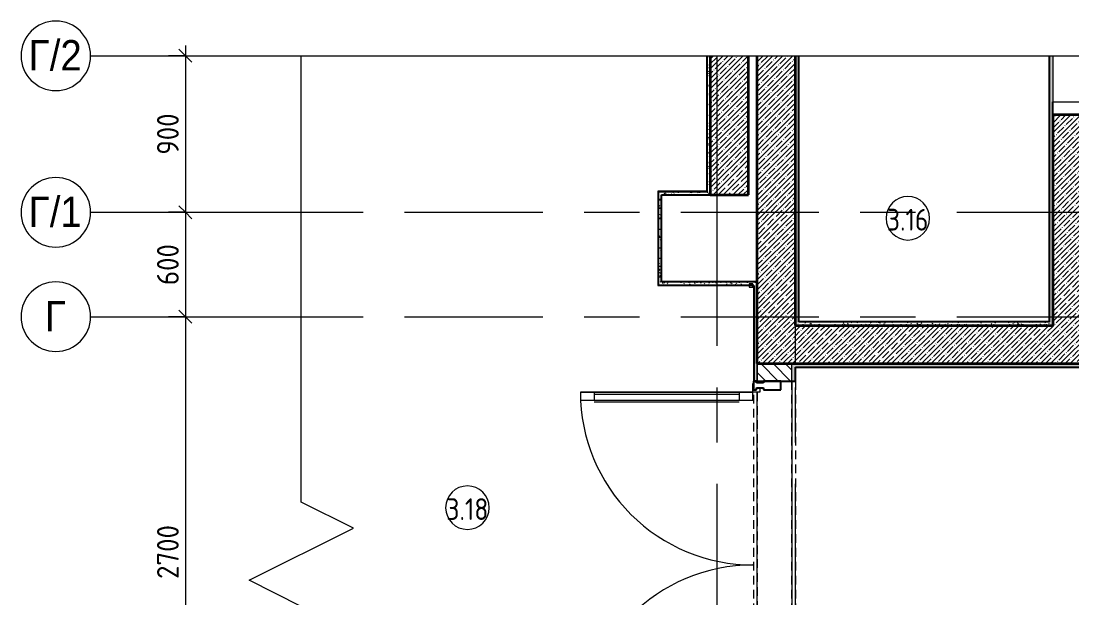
# Model space of a CAD drawing. Header units: millimetres. Extents: x 63482 to 319368, y -8553 to 29000.
# Drawn here: x 264801 to 270843, y 8882 to 12200 of the extents above; entities that cross this region are included whole.
import ezdxf

# ---------------------------------------------------------------- set-up
doc = ezdxf.new("R2010")
doc.units = ezdxf.units.MM
doc.linetypes.add('200_ШТРИХ__ш1_п0_6_', pattern=[80, 50, -30])
doc.linetypes.add('Осевая', pattern=[1587.5, 317.5, -238.125, 793.75, -238.125])
for name, color, linetype, lineweight in [('A-ANNO-DIMS', 7, 'Continuous', 9), ('A-ANNO-DIMS-50', 7, 'Continuous', 9), ('A-AREA-IDEN', 7, 'Continuous', 9), ('A-DETL-GENF', 7, 'Continuous', 9), ('A-DETL-MBND', 7, '200_ШТРИХ__ш1_п0_6_', 9), ('A-DOOR', 7, 'Continuous', 9), ('A-DOOR-1', 7, 'Continuous', 15), ('A-GLAZ-CWMG', 7, 'Continuous', 9), ('A-GLAZ-CWMG-1', 7, 'Continuous', 25), ('A-WALL', 7, 'Continuous', 9), ('I-WALL', 7, 'Continuous', 9), ('Оси', 7, 'Continuous', 9), ('Оси-1', 7, 'Continuous', 20), ('Оси-2', 7, 'Осевая', 9)]:
    doc.layers.add(name, color=color, linetype=linetype, lineweight=lineweight)
for name, color, linetype, lineweight, true_color in [('A-WALL-1', 7, 'Continuous', 25, 0x3c3c3c), ('A-WALL-3', 7, 'Continuous', 35, 0x3c3c3c), ('A-WALL-FNSH-1', 7, 'Continuous', 15, 0x3c3c3c)]:
    doc.layers.add(name, color=color, linetype=linetype, lineweight=lineweight, true_color=true_color)
doc.styles.add('Arial', font='arial.ttf', dxfattribs={"width": 0.9, "height": 175})
doc.styles.add('GOST Common_2', font='GOST_Common.ttf', dxfattribs={"width": 0.9, "height": 125})
doc.styles.add('ISOCPEUR', font='isocpeur.ttf', dxfattribs={"width": 0.9, "height": 125})
doc.dimstyles.new('ISO-2_5_0_9К_БОЛЬШОЙ', dxfattribs={"dimscale": 304.8, "dimtxt": 124.497647, "dimasz": 0.246063, "dimexe": 0.19685, "dimexo": 0.492126, "dimgap": 0, "dimtad": 1, "dimdec": 0, "dimrnd": 10, "dimzin": 0, "dimdsep": 46, "dimtxsty": 'ISOCPEUR', "dimblk1": 'OBLIQUE', "dimblk2": 'OBLIQUE', "dimsah": 1, "dimcen": 0.09, "dimdle": 0.19685, "dimazin": 0, "dimtfac": 1, "dimtdec": 4, "dimtix": 1, "dimtmove": 0, "dimatfit": 3, "dimfxl": 1, "dimtvp": 1, "dimtolj": 1, "dimtzin": 0, "dimarcsym": 2})
pattern_1 = [(45, (230493.37, 0), (-28.512667, 28.512667), []), (45, (230521.88, 0), (-28.512667, 28.512667), [50.403, -10.081, 1.676, -8.404])]
pattern_2 = [(0, (230493.368, 0), (60.96, 15.24), [5.029, -40.691, 5.029, -40.691, -243.84]), (0, (230493.368, 0), (60.96, 15.24), [-91.44, 5.029, -86.411, 5.029, -40.691, -106.68]), (0, (230493.368, 0), (60.96, 15.24), [-228.6, 5.029, -25.451, 5.029, -71.171]), (120, (230516.228, 7.62), (-43.678227, 45.1729086), [5.029, -40.691, 5.029, -40.691, -243.84]), (120, (230516.228, 7.62), (-43.678227, 45.1729086), [-91.44, 5.029, -86.411, 5.029, -40.691, -106.68]), (120, (230516.228, 7.62), (-43.678227, 45.1729086), [-228.6, 5.029, -25.451, 5.029, -71.171]), (240, (230523.848, 38.1), (-17.281773, -60.4129086), [5.029, -40.691, 5.029, -40.691, -243.84]), (240, (230523.848, 38.1), (-17.281773, -60.4129086), [-91.44, 5.029, -86.411, 5.029, -40.691, -106.68]), (240, (230523.848, 38.1), (-17.281773, -60.4129086), [-228.6, 5.029, -25.451, 5.029, -71.171])]

# ---------------------------------------------------------------- blocks, each defined once
blk = doc.blocks.new('DOR_Дверь лифта - 1350х2050h-19118285-Фрагмент 3_8')
at = {"layer": 'A-DOOR'}
for p, q in [((-335.2, 110), (-600, 110)), ((-600, 110), (-600, -110)), ((-600, -110), (-335.2, -110)), ((-600, -150), (-600, -180)), ((-335.2, -150), (-600, -150)), ((-600, -180), (-335.2, -180)), ((-600, -190), (-600, -220)), ((-335.2, -190), (-600, -190)), ((-600, -220), (-335.2, -220))]:
    blk.add_line(p, q, dxfattribs=at)
at = {"layer": 'A-DOOR-1'}
blk.add_line((-675, -110), (-600, -110), dxfattribs=at)
blk = doc.blocks.new('Дверь_Витражная_остекление_ - ДВН_ДАО_Главный вход_1800 в свету 5-32258809-Фрагмент 3_8')
at = {"layer": 'A-DETL-GENF'}
for p, q in [((-947.5, -20), (-992.5, -20)), ((-992.5, -1012.5), (-992.5, -20)), ((-947.5, -20), (-992.5, -20)), ((-992.5, -20), (-992.5, -1012.5)), ((-947.5, -1012.5), (-947.5, -20)), ((-947.5, -1012.5), (-947.5, -20)), ((997.5, -1012.5), (997.5, -20)), ((997.5, -20), (997.5, -1012.5)), ((1042.5, -1012.5), (1042.5, -20)), ((1042.5, -1012.5), (1042.5, -20)), ((-992.5, -100), (-947.5, -100)), ((-982.5, -932.5), (-982.5, -100)), ((-938.5, -932.5), (-938.5, -100)), ((988.5, -932.5), (988.5, -100)), ((1042.5, -100), (997.5, -100)), ((1032.5, -932.5), (1032.5, -100)), ((-992.5, -932.5), (-947.5, -932.5)), ((1042.5, -932.5), (997.5, -932.5)), ((-992.5, -1012.5), (-947.5, -1012.5)), ((-992.5, -1012.5), (-947.5, -1012.5)), ((1042.5, -1012.5), (997.5, -1012.5)), ((997.5, -1012.5), (1042.5, -1012.5))]:
    blk.add_line(p, q, dxfattribs=at)
at = {"layer": 'A-DOOR'}
for p, q in [((-992.5, -1012.5), (-992.5, -20)), ((992.5, -1012.5), (992.5, -20))]:
    blk.add_line(p, q, dxfattribs=at)
for centre, start, end in [((-992.5, -20), 270, 0), ((992.5, -20), 180, 270)]:
    blk.add_arc(centre, 992.5, start, end, dxfattribs=at)
at = {"layer": 'A-DOOR-1'}
for p, q in [((-1017.5, 20), (-992.5, 20)), ((-992.5, 20), (-992.5, -20)), ((992.5, 20), (1032.5, 20)), ((992.5, -20), (992.5, 20)), ((-1042.5, -20), (-1042.5, -17)), ((-992.5, -20), (-1042.5, -20)), ((1042.5, -20), (992.5, -20)), ((1042.5, -17), (1042.5, -20))]:
    blk.add_line(p, q, dxfattribs=at)
blk = doc.blocks.new('Прямоугольный импост - Импост структурный с накладкой - 160мм Темный-32469899-Фрагмент 3_8')
at = {"layer": 'A-GLAZ-CWMG-1'}
for p, q in [((0, 17), (-50, 17)), ((-50, 17), (-50, 0)), ((-50, 0), (-40, 0)), ((-40, 0), (-40, -40)), ((-10, -40), (-10, 0)), ((-10, 0), (0, 0)), ((0, 0), (0, 17)), ((-40, -40), (-50, -40)), ((-50, -40), (-50, -140)), ((0, -40), (-10, -40)), ((0, -140), (0, -40)), ((-50, -140), (0, -140))]:
    blk.add_line(p, q, dxfattribs=at)
blk = doc.blocks.new('DET_L_Линия разрыва - М100-31030913-Фрагмент 3_8')
at = {"layer": 'A-DETL-GENF'}
for p, q in [((2715.7, 300), (2565.7, 0)), ((3015.7, -300), (2715.7, 300)), ((2565.7, 0), (0, 0)), ((3165.7, 0), (3015.7, -300)), ((5731.4, 0), (3165.7, 0))]:
    blk.add_line(p, q, dxfattribs=at)
blk = doc.blocks.new('DET_L_Линия разрыва - М100-31024083-Фрагмент 3_8')
at = {"layer": 'A-DETL-GENF'}
blk.add_line((0, 0), (13694.7, 0), dxfattribs=at)
blk = doc.blocks.new('Ось сетки - D8-29747960-Фрагмент 3_8')
at = {"layer": 'Оси-1'}
for start, end in [(360, 180), (180, 360)]:
    blk.add_arc((0, 0), 4, start, end, dxfattribs=at)
blk = doc.blocks.new('DIMBLOCK58-Фрагмент 3_8')
at = {"layer": 'A-ANNO-DIMS-50', "lineweight": 20}
for p, q in [((265746.3, 12000), (265708.8, 12037.5)), ((265746.3, 12000), (265783.8, 11962.5)), ((265746.3, 11100), (265708.8, 11137.5)), ((265746.3, 11100), (265783.8, 11062.5))]:
    blk.add_line(p, q, dxfattribs=at)
at = {"layer": 'A-ANNO-DIMS-50'}
for p, q in [((265746.3, 12060), (265746.3, 11100)), ((265649.4, 12000), (265806.3, 12000)), ((265746.3, 12000), (265649.4, 12000)), ((265649.4, 11100), (265806.3, 11100)), ((265746.3, 11100), (265649.4, 11100))]:
    blk.add_line(p, q, dxfattribs=at)
at = {"layer": 'A-ANNO-DIMS-50', "color": 0, "insert": (265583, 11431.5), "char_height": 125, "width": 284.429, "attachment_point": 1, "rotation": 90, "line_spacing_factor": 1.149209, "style": 'ISOCPEUR'}
blk.add_mtext('900', dxfattribs=at)
blk = doc.blocks.new('_Oblique')
at = {"color": 0, "linetype": 'ByBlock', "lineweight": -2}
blk.add_line((-0.5, -0.5), (0.5, 0.5), dxfattribs=at)
blk = doc.blocks.new('DIMBLOCK59-Фрагмент 3_8')
at = {"layer": 'A-ANNO-DIMS-50', "lineweight": 20}
for p, q in [((265746.3, 11100), (265708.8, 11137.5)), ((265746.3, 11100), (265783.8, 11062.5)), ((265746.3, 10500), (265708.8, 10537.5)), ((265746.3, 10500), (265783.8, 10462.5))]:
    blk.add_line(p, q, dxfattribs=at)
at = {"layer": 'A-ANNO-DIMS-50'}
for p, q in [((265649.4, 11100), (265806.3, 11100)), ((265746.3, 11100), (265649.4, 11100)), ((265746.3, 11100), (265746.3, 10500)), ((265649.4, 10500), (265806.3, 10500)), ((265746.3, 10500), (265649.4, 10500))]:
    blk.add_line(p, q, dxfattribs=at)
at = {"layer": 'A-ANNO-DIMS-50', "color": 0, "insert": (265583, 10681.5), "char_height": 125, "width": 284.429, "attachment_point": 1, "rotation": 90, "line_spacing_factor": 1.149209, "style": 'ISOCPEUR'}
blk.add_mtext('600', dxfattribs=at)
blk = doc.blocks.new('DIMBLOCK60-Фрагмент 3_8')
at = {"layer": 'A-ANNO-DIMS-50', "lineweight": 20}
for p, q in [((265746.3, 10500), (265708.8, 10537.5)), ((265746.3, 10500), (265783.8, 10462.5)), ((265746.3, 7800), (265708.8, 7837.5)), ((265746.3, 7800), (265783.8, 7762.5))]:
    blk.add_line(p, q, dxfattribs=at)
at = {"layer": 'A-ANNO-DIMS-50'}
for p, q in [((265649.4, 10500), (265806.3, 10500)), ((265746.3, 10500), (265649.4, 10500)), ((265746.3, 10500), (265746.3, 7740)), ((265649.4, 7800), (265806.3, 7800)), ((265746.3, 7800), (265649.4, 7800))]:
    blk.add_line(p, q, dxfattribs=at)
at = {"layer": 'A-ANNO-DIMS-50', "color": 0, "insert": (265583, 8992), "char_height": 125, "width": 379.239, "attachment_point": 1, "rotation": 90, "line_spacing_factor": 1.149209, "style": 'ISOCPEUR'}
blk.add_mtext('2700', dxfattribs=at)
blk = doc.blocks.new('Марка_Помещения - Номер-25198446-Фрагмент 3_8')
at = {"layer": 'A-AREA-IDEN'}
for start, end in [(360, 180), (180, 360)]:
    blk.add_arc((0, 0), 2.5, start, end, dxfattribs=at)

msp = doc.modelspace()

# ---------------------------------------------------------------- hatches: boundary and pattern name
at = {"layer": 'I-WALL'}
h = msp.add_hatch(dxfattribs=at)
h.set_pattern_fill('FP_10', color=256, style=0, pattern_type=2)
h.set_pattern_definition(pattern_2)
h.paths.add_polyline_path([(268763.4, 11200), (268763.4, 11999.8), (268743.4, 11999.8), (268743.4, 11200)])
h = msp.add_hatch(dxfattribs=at)
h.set_pattern_fill('FP_3', color=256, style=0, pattern_type=2)
h.set_pattern_definition(pattern_1)
h.paths.add_polyline_path([(268983.4, 11200), (268983.4, 11999.8), (268763.4, 11999.8), (268763.4, 11200)])
h = msp.add_hatch(dxfattribs=at)
h.set_pattern_fill('FP_3', color=256, style=0, pattern_type=2)
h.set_pattern_definition(pattern_1)
h.paths.add_polyline_path([(269233.4, 10230), (269253.4, 10230), (269253.4, 11999.8), (269033.4, 11999.8), (269033.4, 10230)])
h = msp.add_hatch(dxfattribs=at)
h.set_pattern_fill('FP_10', color=256, style=0, pattern_type=2)
h.set_pattern_definition(pattern_2)
h.paths.add_polyline_path([(269273.4, 10450), (269273.4, 11999.8), (269253.4, 11999.8), (269253.4, 10450)])
h = msp.add_hatch(dxfattribs=at)
h.set_pattern_fill('FP_10', color=256, style=0, pattern_type=2)
h.set_pattern_definition(pattern_2)
h.paths.add_polyline_path([(270713.4, 10450), (270733.4, 10450), (270733.4, 11999.8), (270713.4, 11999.8), (270713.4, 10470)])
h = msp.add_hatch(dxfattribs=at)
h.set_pattern_fill('FP_3', color=256, style=0, pattern_type=2)
h.set_pattern_definition(pattern_1)
h.paths.add_polyline_path([(270733.4, 10230), (270953.4, 10230), (270953.4, 11660), (270733.4, 11660), (270733.4, 10450)])
h = msp.add_hatch(dxfattribs=at)
h.set_pattern_fill('FP_10', color=256, style=0, pattern_type=2)
h.set_pattern_definition(pattern_2)
h.paths.add_polyline_path([(268743.4, 11200), (268743.4, 11220), (268463.4, 11220), (268463.4, 11200), (268483.4, 11200)])
h = msp.add_hatch(dxfattribs=at)
h.set_pattern_fill('FP_10', color=256, style=0, pattern_type=2)
h.set_pattern_definition(pattern_2)
h.paths.add_polyline_path([(268483.4, 10680), (268483.4, 11200), (268463.4, 11200), (268463.4, 10680)])
h = msp.add_hatch(dxfattribs=at)
h.set_pattern_fill('FP_10', color=256, style=0, pattern_type=2)
h.set_pattern_definition(pattern_2)
h.paths.add_polyline_path([(268483.4, 10680), (269033.4, 10680), (269033.4, 10700), (268483.4, 10700)])
h = msp.add_hatch(dxfattribs=at)
h.set_pattern_fill('FP_10', color=256, style=0, pattern_type=2)
h.set_pattern_definition(pattern_2)
h.paths.add_polyline_path([(269013.4, 7900), (269033.4, 7900), (269033.4, 8000), (269013.4, 8000), (269013.4, 7920)])
h.paths.add_polyline_path([(269033.4, 10130), (269033.4, 10680), (269013.4, 10680), (269013.4, 10130)])
h = msp.add_hatch(dxfattribs=at)
h.set_pattern_fill('FP_10', color=256, style=0, pattern_type=2)
h.set_pattern_definition(pattern_2)
h.paths.add_polyline_path([(269599, 10450), (270713.4, 10450), (270713.4, 10470), (269273.4, 10470), (269273.4, 10450)])
h = msp.add_hatch(dxfattribs=at)
h.set_pattern_fill('FP_3', color=256, style=0, pattern_type=2)
h.set_pattern_definition(pattern_1)
h.paths.add_polyline_path([(270733.4, 10230), (270733.4, 10450), (269253.4, 10450), (269253.4, 10230), (269599, 10230)])
h = msp.add_hatch(dxfattribs=at)
h.set_pattern_fill('FP_20', color=256, style=0, pattern_type=2)
h.set_pattern_definition([(135, (230493.37, 0), (-35.35534, -35.35534), [])])
h.paths.add_polyline_path([(269033.4, 7900), (269233.4, 7900), (269233.4, 8000), (269033.4, 8000)])
h.paths.add_polyline_path([(269033.4, 10130), (269233.4, 10130), (269233.4, 10230), (269033.4, 10230), (269033.4, 10133.6)])
h = msp.add_hatch(dxfattribs=at)
h.set_pattern_fill('FP_10', color=256, style=0, pattern_type=2)
h.set_pattern_definition(pattern_2)
h.paths.add_polyline_path([(269253.4, 7900), (269253.4, 7980), (269233.4, 7980), (269233.4, 7900)])
h.paths.add_polyline_path([(269233.4, 10130), (269253.4, 10130), (269253.4, 10230), (269233.4, 10230), (269233.4, 10133.6)])
h = msp.add_hatch(dxfattribs=at)
h.set_pattern_fill('FP_10', color=256, style=0, pattern_type=2)
h.set_pattern_definition(pattern_2)
h.paths.add_polyline_path([(271401, 10210), (272653.4, 10210), (272653.4, 10230), (269253.4, 10230), (269253.4, 10210), (269599, 10210)])

# ---------------------------------------------------------------- linework, layer by layer
at = {"layer": 'A-DETL-MBND'}
for p, q in [((269033.4, 10130), (269033.4, 10120)), ((269233.4, 8000), (269233.4, 10130)), ((269253.4, 10130), (269253.4, 7980)), ((269013.4, 8080), (269013.4, 10065)), ((269033.4, 10065), (269033.4, 8080))]:
    msp.add_line(p, q, dxfattribs=at)
at = {"layer": 'A-WALL'}
for p, q in [((269253.4, 10230), (269253.4, 10450)), ((269033.4, 10230), (269033.4, 10130)), ((269033.4, 10130), (269033.4, 10230)), ((269233.4, 10130), (269233.4, 10230))]:
    msp.add_line(p, q, dxfattribs=at)
at = {"layer": 'A-WALL-1'}
for p, q in [((268743.4, 11999.8), (268743.4, 11220)), ((269273.4, 10470), (269273.4, 11999.8)), ((270713.4, 10470), (270713.4, 11999.8)), ((270733.4, 11660), (270733.4, 11735)), ((268463.4, 11220), (268463.4, 10680)), ((268463.4, 11220), (268743.4, 11220)), ((268483.4, 11200), (268763.4, 11200)), ((268483.4, 10700), (268483.4, 11200)), ((269033.4, 10700), (268483.4, 10700)), ((269013.4, 10680), (268463.4, 10680)), ((269013.4, 10680), (269013.4, 10130)), ((270713.4, 10470), (269273.4, 10470)), ((272653.4, 10230), (269253.4, 10230)), ((269253.4, 10130), (269253.4, 10210)), ((269253.4, 10210), (272653.4, 10210)), ((269013.4, 10130), (269253.4, 10130))]:
    msp.add_line(p, q, dxfattribs=at)
at = {"layer": 'A-WALL-3'}
for p, q in [((268763.4, 11999.8), (268763.4, 11200)), ((268983.4, 11200), (268983.4, 11999.8)), ((269033.4, 10230), (269033.4, 11999.8)), ((269253.4, 10450), (269253.4, 11999.8)), ((270733.4, 11660), (270733.4, 10450)), ((270953.4, 11660), (270733.4, 11660)), ((268763.4, 11200), (268983.4, 11200)), ((269253.4, 10450), (270733.4, 10450)), ((269033.4, 10230), (270953.4, 10230))]:
    msp.add_line(p, q, dxfattribs=at)
at = {"layer": 'A-WALL-FNSH-1'}
for p, q in [((268742.4, 11999.8), (268742.4, 11220)), ((269274.4, 10471), (269274.4, 11999.8)), ((270712.4, 11999.8), (270712.4, 10471)), ((268462.4, 11221), (268462.4, 10679)), ((268743.4, 11221), (268462.4, 11221)), ((268462.4, 10679), (269012.4, 10679)), ((268987.9, 10689), (268987.9, 10669)), ((269007.9, 10689), (268987.9, 10689)), ((268987.9, 10669), (269007.9, 10669)), ((269007.9, 10669), (269007.9, 10689)), ((269012.4, 10679), (269012.4, 10130)), ((270712.4, 10471), (269274.4, 10471)), ((269254.4, 10209), (272894.4, 10209)), ((269254.4, 10130), (269254.4, 10209)), ((269012.4, 10130), (269013.4, 10130)), ((269253.4, 10130), (269254.4, 10130))]:
    msp.add_line(p, q, dxfattribs=at)
at = {"layer": 'I-WALL'}
for p, q in [((269033.4, 10120), (269033.4, 10130)), ((269233.4, 10130), (269233.4, 8000)), ((269033.4, 8080), (269033.4, 10065))]:
    msp.add_line(p, q, dxfattribs=at)
at = {"layer": 'Оси'}
for p, q in [((265201.1, 12000), (266451.1, 12000)), ((268803.4, 10749.8), (268803.4, 11999.8)), ((269253.4, 10749.8), (269253.4, 11999.8)), ((265201.1, 11100), (266451.1, 11100)), ((265201.1, 10500), (266451.1, 10500))]:
    msp.add_line(p, q, dxfattribs=at)
at = {"layer": 'Оси-2'}
for p, q in [((266451.1, 12000), (293151.8, 12000)), ((266451.1, 11100), (293151.8, 11100)), ((268803.4, 6601.2), (268803.4, 10749.8)), ((269253.4, 6601.2), (269253.4, 10749.8)), ((266451.1, 10500), (293151.8, 10500))]:
    msp.add_line(p, q, dxfattribs=at)

# ---------------------------------------------------------------- block references
at = {"layer": 'A-AREA-IDEN', "xscale": 49.99999999999998, "yscale": 49.99999999999998, "zscale": 49.99999999999998}
for p in [(269900.1, 11065.7), (267367.4, 9401.8)]:
    msp.add_blockref('Марка_Помещения - Номер-25198446-Фрагмент 3_8', p, dxfattribs=at)
at = {"layer": 'A-DETL-GENF'}
msp.add_blockref('DET_L_Линия разрыва - М100-31024083-Фрагмент 3_8', (266412.5, 11999.8), dxfattribs=at)
at = {"layer": 'A-DETL-GENF', "rotation": 270.0000000000001}
msp.add_blockref('DET_L_Линия разрыва - М100-31030913-Фрагмент 3_8', (266412.5, 11999.8), dxfattribs=at)
at = {"layer": 'A-DOOR'}
for name, p, rotation in [('DOR_Дверь лифта - 1350х2050h-19118285-Фрагмент 3_8', (270843.4, 12335), 90), ('Дверь_Витражная_остекление_ - ДВН_ДАО_Главный вход_1800 в свету 5-32258809-Фрагмент 3_8', (269029.4, 9072.5), 269.9999999999999)]:
    msp.add_blockref(name, p, dxfattribs=dict(at, rotation=rotation))
at = {"layer": 'A-GLAZ-CWMG', "rotation": 89.99999999999993}
msp.add_blockref('Прямоугольный импост - Импост структурный с накладкой - 160мм Темный-32469899-Фрагмент 3_8', (269029.4, 10130), dxfattribs=at)
at = {"layer": 'Оси-1', "xscale": 49.99999999999998, "yscale": 49.99999999999998, "zscale": 49.99999999999998, "rotation": 269.9999999999994}
for p in [(265001.1, 12000), (265001.1, 11100), (265001.1, 10500)]:
    msp.add_blockref('Ось сетки - D8-29747960-Фрагмент 3_8', p, dxfattribs=at)

# ---------------------------------------------------------------- texts
at = {"layer": 'A-AREA-IDEN', "char_height": 125, "width": 303.038, "attachment_point": 1, "style": 'GOST Common_2'}
for s, insert in [('3.16', (269779.2, 11120)), ('3.18', (267246.4, 9456))]:
    msp.add_mtext(s, dxfattribs=dict(at, insert=insert))
at = {"layer": 'Оси', "char_height": 175, "attachment_point": 1, "style": 'Arial'}
for s, insert, width in [('\\fArial|b0|i0|c204|p34|;\\W.9;Г', (264844.4, 12090.5), 147.911), ('/2', (264966.5, 12090.5), 227.278), ('\\fArial|b0|i0|c204|p34|;\\W.9;Г', (264844.4, 11190.5), 147.911), ('/1', (264966.5, 11190.5), 227.278), ('\\fArial|b0|i0|c204|p34|;\\W.9;Г', (264938.3, 10590.5), 147.911)]:
    msp.add_mtext(s, dxfattribs=dict(at, insert=insert, width=width))

# ---------------------------------------------------------------- dimensions: what is measured, and where the dimension line sits
at = {"layer": 'A-ANNO-DIMS'}
for base, p1, p2, override, picture, middle in [((265746.3, 11100), (265799.4, 12000), (265799.4, 11100), {"dimpost": '<>', "dimfxl": 900}, 'DIMBLOCK58-Фрагмент 3_8', (265683.8, 11550)), ((265746.3, 10500), (265799.4, 11100), (265799.4, 10500), {"dimpost": '<>', "dimfxl": 600}, 'DIMBLOCK59-Фрагмент 3_8', (265683.8, 10800)), ((265746.3, 7800), (265799.4, 10500), (265799.4, 7800), {"dimpost": '<>', "dimfxl": 2700}, 'DIMBLOCK60-Фрагмент 3_8', (265683.8, 9150))]:
    dim = msp.add_linear_dim(base=base, p1=p1, p2=p2, angle=90, dimstyle='ISO-2_5_0_9К_БОЛЬШОЙ', override=override, dxfattribs=at)
    dim.commit()
    dim.dimension.update_dxf_attribs({"geometry": picture, "text_midpoint": middle})

doc.saveas('drawing.dxf')
